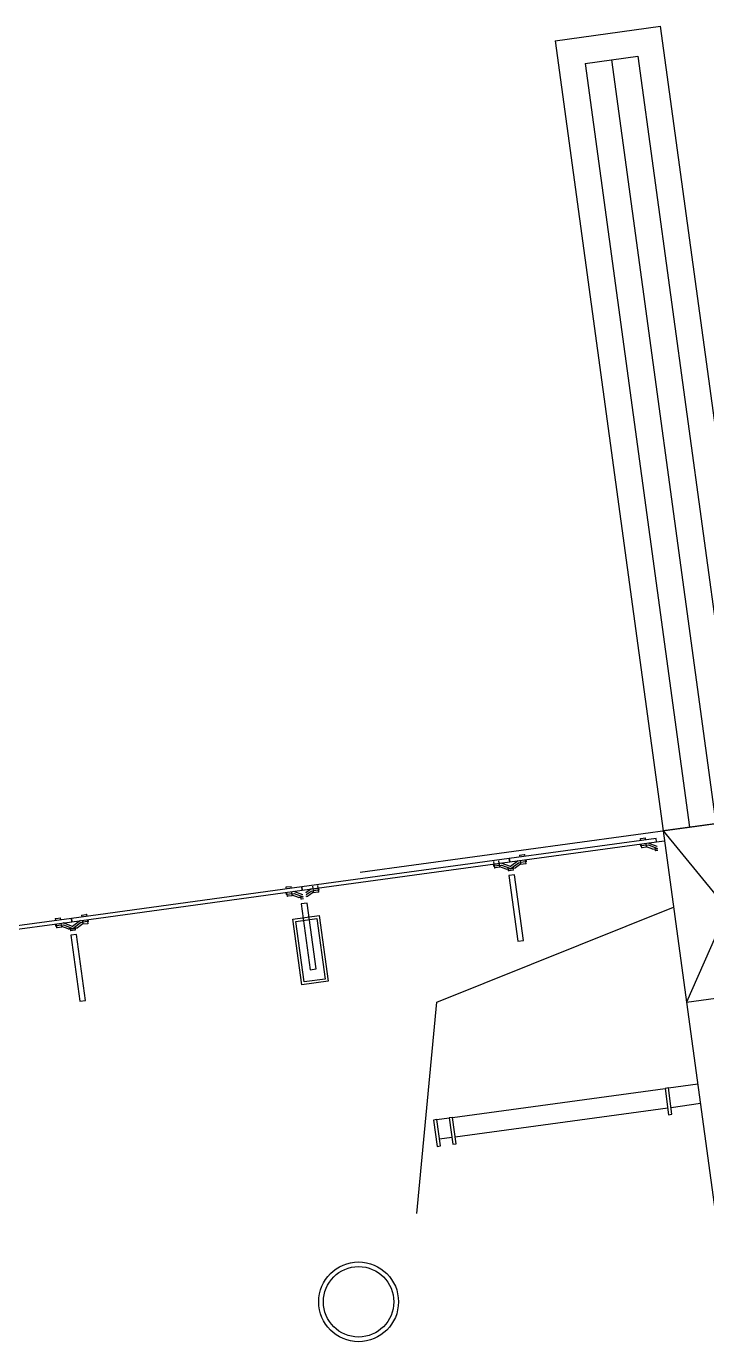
# Model space of a CAD drawing. Header units: millimetres. Extents: x -28081 to 11848482, y -6212777 to 128443.
# Drawn here: x -13105 to -7987, y 111052 to 120948 of the extents above; entities that cross this region are included whole.
import ezdxf

# ---------------------------------------------------------------- set-up
doc = ezdxf.new("R2010")
doc.units = ezdxf.units.MM
doc.header["$LTSCALE"] = 10
for name, color, linetype in [('A—\\M+5C3C5\\M+5B4B0', 135, 'Continuous'), ('A—\\M+5C7BD\\M+5CCE5', 7, 'Continuous'), ('E-RF-5F$0$A-GLAZ-CWMG', 3, 'Continuous'), ('E2-RV-5F$0$A-WALL', 7, 'Continuous')]:
    doc.layers.add(name, color=color, linetype=linetype)

msp = doc.modelspace()

# ---------------------------------------------------------------- linework, layer by layer
at = {"layer": 'A—\\M+5C3C5\\M+5B4B0'}
for p, q in [((-9126.8, 120839.9), (-8334.2, 120948.2)), ((-7521.7, 115003.9), (-8334.2, 120948.2)), ((-9126.8, 120839.9), (-8314.2, 114895.1)), ((-10593.1, 114584.1), (6299.8, 116893.1)), ((-8367, 114837.9), (-9471.7, 114686.9)), ((-8367, 114837.9), (-9471.7, 114686.9)), ((-8367, 114837.9), (-9471.7, 114686.9)), ((-9468.3, 114661.7), (-8363.6, 114812.7)), ((-9468.3, 114661.7), (-8363.6, 114812.7)), ((-9468.3, 114661.7), (-8363.6, 114812.7)), ((-8487.9, 114836.5), (-8482.1, 114837.3)), ((-8487.9, 114836.5), (-8485.9, 114821.6)), ((-8487.4, 114795.8), (-8485.4, 114780.8)), ((-8482.5, 114796.5), (-8478.4, 114766.6)), ((-8482.1, 114837.3), (-8448.3, 114841.9)), ((-8446.3, 114827), (-8448.3, 114841.9)), ((-8438.7, 114772), (-8442.8, 114801.9)), ((-8358.8, 114778), (-8427.6, 114804)), ((-8363.6, 114812.7), (-8367, 114837.9)), ((-8363.6, 114812.7), (-8367, 114837.9)), ((-8363.6, 114812.7), (-8367, 114837.9)), ((-8363.5, 114812.7), (-8304.1, 114820.8)), ((-8363.5, 114812.7), (-8304.1, 114820.8)), ((-8363.5, 114812.7), (-8304.1, 114820.8)), ((-9394.5, 114712.6), (-9360.7, 114717.2)), ((-9394.5, 114712.6), (-9392.5, 114697.7)), ((-9360.7, 114717.2), (-9354.9, 114718)), ((-9352.8, 114703.1), (-9354.9, 114718)), ((-8478.1, 114781.8), (-8485.4, 114780.8)), ((-8472.6, 114767.4), (-8478.4, 114766.6)), ((-8443.1, 114786.6), (-8478.1, 114781.8)), ((-8438.7, 114772), (-8472.6, 114767.4)), ((-8443.1, 114786.6), (-8425.6, 114789)), ((-8391.8, 114758.4), (-8439.4, 114776.2)), ((-8425.6, 114789), (-8356.8, 114763.2)), ((-8391.8, 114758.4), (-8374.3, 114760.8)), ((-8391.8, 114758.4), (-8374.3, 114760.8)), ((-8382.1, 114763.8), (-8381.6, 114759.8)), ((-8382.1, 114763.8), (-8381.6, 114759.8)), ((-8376.6, 114760.5), (-8374.6, 114745.6)), ((-8376.6, 114760.5), (-8374.6, 114745.6)), ((-8376.6, 114760.5), (-8374.6, 114745.6)), ((-8376.6, 114760.5), (-8374.6, 114745.6)), ((-8354.8, 114748.3), (-8374.6, 114745.6)), ((-8354.8, 114748.3), (-8374.6, 114745.6)), ((-8368.8, 114746.4), (-8374.6, 114745.6)), ((-8368.8, 114746.4), (-8374.6, 114745.6)), ((-8374.3, 114760.8), (-8356.8, 114763.2)), ((-8373.3, 114760.9), (-8356.8, 114763.2)), ((-8354.8, 114748.3), (-8368.8, 114746.4)), ((-8354.8, 114748.3), (-8368.8, 114746.4)), ((-9471.7, 114686.9), (-11032.2, 114473.6)), ((-9471.7, 114686.9), (-11032.2, 114473.6)), ((-9471.7, 114686.9), (-11032.2, 114473.6)), ((-11028.8, 114448.4), (-9468.3, 114661.7)), ((-11028.8, 114448.4), (-9468.3, 114661.7)), ((-11028.8, 114448.4), (-9468.3, 114661.7)), ((-9592.1, 114644.8), (-9584.9, 114645.8)), ((-9592.1, 114644.8), (-9590.1, 114629.8)), ((-9582.8, 114630.8), (-9590.1, 114629.8)), ((-9589.8, 114664.3), (-9583.1, 114615.6)), ((-9584.9, 114645.8), (-9549.9, 114650.6)), ((-9577.3, 114616.4), (-9583.1, 114615.6)), ((-9547.8, 114635.6), (-9582.8, 114630.8)), ((-9543.5, 114621), (-9577.3, 114616.4)), ((-9543.5, 114621), (-9550.1, 114669.7)), ((-9532.3, 114653), (-9549.9, 114650.6)), ((-9547.8, 114635.6), (-9530.3, 114638)), ((-9496.5, 114607.4), (-9544.1, 114625.2)), ((-9463.6, 114627), (-9532.3, 114653)), ((-9530.3, 114638), (-9461.5, 114612.2)), ((-9496.5, 114607.4), (-9461.5, 114612.2)), ((-9496.5, 114607.4), (-9479, 114609.8)), ((-9486.8, 114612.8), (-9486.3, 114608.8)), ((-9486.8, 114612.8), (-9486.3, 114608.8)), ((-9481.3, 114609.5), (-9479.3, 114594.6)), ((-9481.3, 114609.5), (-9479.3, 114594.6)), ((-9481.3, 114609.5), (-9479.3, 114594.6)), ((-9481.3, 114609.5), (-9479.3, 114594.6)), ((-9445.5, 114599.2), (-9479.3, 114594.6)), ((-9445.5, 114599.2), (-9479.3, 114594.6)), ((-9479, 114609.8), (-9461.5, 114612.2)), ((-9439.7, 114600), (-9473.5, 114595.4)), ((-9439.7, 114600), (-9473.5, 114595.4)), ((-9471.7, 114686.9), (-9468.3, 114661.7)), ((-9468.3, 114661.7), (-9471.7, 114686.9)), ((-9471.7, 114686.9), (-9468.3, 114661.7)), ((-9468.3, 114661.7), (-9471.7, 114686.9)), ((-9471.7, 114686.9), (-9468.3, 114661.7)), ((-9468.3, 114661.7), (-9471.7, 114686.9)), ((-9404.2, 114670.5), (-9463.6, 114627)), ((-9461.5, 114612.2), (-9402.2, 114655.5)), ((-9461.5, 114612.2), (-9426.5, 114617)), ((-9461.5, 114612.2), (-9444, 114614.6)), ((-9439.7, 114600), (-9445.5, 114599.2)), ((-9439.7, 114600), (-9445.5, 114599.2)), ((-9444, 114614.6), (-9426.5, 114617)), ((-9439.7, 114600), (-9441.7, 114614.9)), ((-9439.7, 114600), (-9441.7, 114614.9)), ((-9439.7, 114600), (-9441.7, 114614.9)), ((-9439.7, 114600), (-9441.7, 114614.9)), ((-9436.7, 114615.6), (-9437.3, 114619.5)), ((-9436.7, 114615.6), (-9437.3, 114619.5)), ((-9385.5, 114646.9), (-9426.5, 114617)), ((-9402.2, 114655.5), (-9384.7, 114657.9)), ((-9389, 114672.5), (-9385, 114642.7)), ((-9351.1, 114647.3), (-9385, 114642.7)), ((-9349.7, 114662.7), (-9384.7, 114657.9)), ((-9345.3, 114648.1), (-9351.1, 114647.3)), ((-9342.4, 114663.7), (-9349.7, 114662.7)), ((-9345.3, 114648.1), (-9349.4, 114678)), ((-9342.4, 114663.7), (-9344.4, 114678.6)), ((-9473.5, 114595.4), (-9479.3, 114594.6)), ((-9473.5, 114595.4), (-9479.3, 114594.6)), ((-11032.2, 114473.6), (-12766.1, 114236.6)), ((-11032.2, 114473.6), (-12766.1, 114236.6)), ((-11032.2, 114473.6), (-12766.1, 114236.6)), ((-12762.7, 114211.4), (-11028.8, 114448.4)), ((-12762.7, 114211.4), (-11028.8, 114448.4)), ((-12762.7, 114211.4), (-11028.8, 114448.4)), ((-11153.1, 114472.2), (-11147.3, 114473)), ((-11153.1, 114472.2), (-11151.1, 114457.3)), ((-11152.6, 114431.5), (-11150.6, 114416.5)), ((-11143.3, 114417.5), (-11150.6, 114416.5)), ((-11147.7, 114432.2), (-11143.6, 114402.3)), ((-11147.3, 114473), (-11113.5, 114477.6)), ((-11137.8, 114403.1), (-11143.6, 114402.3)), ((-11108.3, 114422.3), (-11143.3, 114417.5)), ((-11104, 114407.7), (-11137.8, 114403.1)), ((-11111.5, 114462.7), (-11113.5, 114477.6)), ((-11108.3, 114422.3), (-11090.8, 114424.7)), ((-11104, 114407.7), (-11108, 114437.6)), ((-11057, 114394.1), (-11104.6, 114411.9)), ((-11025.1, 114414.1), (-11092.8, 114439.7)), ((-11090.8, 114424.7), (-11023, 114399.2)), ((-11057, 114394.1), (-11023, 114398.7)), ((-11047.3, 114399.5), (-11046.8, 114395.5)), ((-11047.3, 114399.5), (-11046.8, 114395.5)), ((-11039.5, 114396.5), (-11023, 114398.7)), ((-11028.8, 114448.4), (-11032.2, 114473.6)), ((-11032.2, 114473.6), (-11028.8, 114448.4)), ((-11028.8, 114448.4), (-11032.2, 114473.6)), ((-11032.2, 114473.6), (-11028.8, 114448.4)), ((-11028.8, 114448.4), (-11032.2, 114473.6)), ((-11032.2, 114473.6), (-11028.8, 114448.4)), ((-10964.7, 114457.2), (-11001.6, 114430.2)), ((-10999.6, 114415.3), (-10962.7, 114442.2)), ((-10997.2, 114402.3), (-10997.8, 114406.2)), ((-10997.2, 114402.3), (-10997.8, 114406.2)), ((-10997.8, 114402.2), (-10987, 114403.7)), ((-10997.8, 114402.2), (-10987, 114403.7)), ((-10946, 114433.6), (-10987, 114403.7)), ((-10947.2, 114459.6), (-10964.7, 114457.2)), ((-10962.7, 114442.2), (-10945.2, 114444.6)), ((-10952.1, 114478.1), (-10945.4, 114429.4)), ((-10947.2, 114459.6), (-10912.2, 114464.3)), ((-10911.6, 114434), (-10945.4, 114429.4)), ((-10910.1, 114449.4), (-10945.2, 114444.6)), ((-10905.8, 114434.8), (-10912.5, 114483.5)), ((-10912.2, 114464.3), (-10904.9, 114465.3)), ((-10905.8, 114434.8), (-10911.6, 114434)), ((-10902.9, 114450.4), (-10910.1, 114449.4)), ((-10902.9, 114450.4), (-10904.9, 114465.3)), ((-11057, 114394.1), (-11039.5, 114396.5)), ((-11041.8, 114396.2), (-11039.8, 114381.3)), ((-11041.8, 114396.2), (-11039.8, 114381.3)), ((-11041.8, 114396.2), (-11039.8, 114381.3)), ((-11041.8, 114396.2), (-11039.8, 114381.3)), ((-11020.9, 114383.9), (-11039.8, 114381.3)), ((-11020.9, 114383.9), (-11039.8, 114381.3)), ((-11034, 114382.1), (-11039.8, 114381.3)), ((-11034, 114382.1), (-11039.8, 114381.3)), ((-11020.9, 114383.9), (-11034, 114382.1)), ((-11020.9, 114383.9), (-11034, 114382.1)), ((-12766.1, 114236.6), (-14500, 113999.6)), ((-12766.1, 114236.6), (-14500, 113999.6)), ((-12766.1, 114236.6), (-14500, 113999.6)), ((-14496.5, 113974.4), (-12762.7, 114211.4)), ((-14496.5, 113974.4), (-12762.7, 114211.4)), ((-14496.5, 113974.4), (-12762.7, 114211.4)), ((-12887, 114235.2), (-12881.2, 114236)), ((-12887, 114235.2), (-12881.2, 114236)), ((-12887, 114235.2), (-12885, 114220.3)), ((-12887, 114235.2), (-12885, 114220.3)), ((-12881.2, 114236), (-12847.4, 114240.6)), ((-12881.2, 114236), (-12847.4, 114240.6)), ((-12845.4, 114225.7), (-12847.4, 114240.6)), ((-12845.4, 114225.7), (-12847.4, 114240.6)), ((-12837.8, 114170.8), (-12841.9, 114200.6)), ((-12837.8, 114170.8), (-12841.9, 114200.6)), ((-12757.9, 114176.7), (-12826.7, 114202.7)), ((-12757.9, 114176.7), (-12826.7, 114202.7)), ((-12762.7, 114211.4), (-12766.1, 114236.6)), ((-12766.1, 114236.6), (-12762.7, 114211.4)), ((-12762.7, 114211.4), (-12766.1, 114236.6)), ((-12766.1, 114236.6), (-12762.7, 114211.4)), ((-12762.7, 114211.4), (-12766.1, 114236.6)), ((-12766.1, 114236.6), (-12762.7, 114211.4)), ((-12698.6, 114220.2), (-12757.9, 114176.7)), ((-12698.6, 114220.2), (-12757.9, 114176.7)), ((-12755.9, 114161.9), (-12696.6, 114205.2)), ((-12755.9, 114161.9), (-12696.6, 114205.2)), ((-12696.6, 114205.2), (-12679, 114207.6)), ((-12696.6, 114205.2), (-12679, 114207.6)), ((-12688.9, 114262.3), (-12655, 114266.9)), ((-12688.9, 114262.3), (-12655, 114266.9)), ((-12688.9, 114262.3), (-12686.8, 114247.4)), ((-12688.9, 114262.3), (-12686.8, 114247.4)), ((-12683.4, 114222.2), (-12679.3, 114192.4)), ((-12683.4, 114222.2), (-12679.3, 114192.4)), ((-12644, 114212.4), (-12679, 114207.6)), ((-12644, 114212.4), (-12679, 114207.6)), ((-12655, 114266.9), (-12649.2, 114267.7)), ((-12655, 114266.9), (-12649.2, 114267.7)), ((-12647.2, 114252.8), (-12649.2, 114267.7)), ((-12647.2, 114252.8), (-12649.2, 114267.7)), ((-12636.8, 114213.4), (-12644, 114212.4)), ((-12636.8, 114213.4), (-12644, 114212.4)), ((-12639.7, 114197.8), (-12643.8, 114227.7)), ((-12639.7, 114197.8), (-12643.8, 114227.7)), ((-12636.8, 114213.4), (-12638.8, 114228.3)), ((-12636.8, 114213.4), (-12638.8, 114228.3)), ((-12886.5, 114194.5), (-12884.5, 114179.5)), ((-12886.5, 114194.5), (-12884.5, 114179.5)), ((-12877.2, 114180.5), (-12884.5, 114179.5)), ((-12877.2, 114180.5), (-12884.5, 114179.5)), ((-12881.6, 114195.2), (-12877.5, 114165.3)), ((-12881.6, 114195.2), (-12877.5, 114165.3)), ((-12871.7, 114166.1), (-12877.5, 114165.3)), ((-12871.7, 114166.1), (-12877.5, 114165.3)), ((-12842.2, 114185.3), (-12877.2, 114180.5)), ((-12842.2, 114185.3), (-12877.2, 114180.5)), ((-12837.8, 114170.8), (-12871.7, 114166.1)), ((-12837.8, 114170.8), (-12871.7, 114166.1)), ((-12842.2, 114185.3), (-12824.7, 114187.7)), ((-12842.2, 114185.3), (-12824.7, 114187.7)), ((-12790.9, 114157.1), (-12838.5, 114174.9)), ((-12790.9, 114157.1), (-12838.5, 114174.9)), ((-12824.7, 114187.7), (-12755.9, 114161.9)), ((-12824.7, 114187.7), (-12755.9, 114161.9)), ((-12790.9, 114157.1), (-12755.9, 114161.9)), ((-12790.9, 114157.1), (-12755.9, 114161.9)), ((-12790.9, 114157.1), (-12773.4, 114159.5)), ((-12790.9, 114157.1), (-12773.4, 114159.5)), ((-12781.2, 114162.5), (-12780.7, 114158.5)), ((-12781.2, 114162.5), (-12780.7, 114158.5)), ((-12781.2, 114162.5), (-12780.7, 114158.5)), ((-12781.2, 114162.5), (-12780.7, 114158.5)), ((-12775.7, 114159.2), (-12773.7, 114144.3)), ((-12775.7, 114159.2), (-12773.7, 114144.3)), ((-12775.7, 114159.2), (-12773.7, 114144.3)), ((-12775.7, 114159.2), (-12773.7, 114144.3)), ((-12775.7, 114159.2), (-12773.7, 114144.3)), ((-12775.7, 114159.2), (-12773.7, 114144.3)), ((-12775.7, 114159.2), (-12773.7, 114144.3)), ((-12775.7, 114159.2), (-12773.7, 114144.3)), ((-12739.8, 114148.9), (-12773.7, 114144.3)), ((-12739.8, 114148.9), (-12773.7, 114144.3)), ((-12739.8, 114148.9), (-12773.7, 114144.3)), ((-12739.8, 114148.9), (-12773.7, 114144.3)), ((-12767.9, 114145.1), (-12773.7, 114144.3)), ((-12767.9, 114145.1), (-12773.7, 114144.3)), ((-12767.9, 114145.1), (-12773.7, 114144.3)), ((-12767.9, 114145.1), (-12773.7, 114144.3)), ((-12773.4, 114159.5), (-12755.9, 114161.9)), ((-12773.4, 114159.5), (-12755.9, 114161.9)), ((-12734, 114149.7), (-12767.9, 114145.1)), ((-12734, 114149.7), (-12767.9, 114145.1)), ((-12734, 114149.7), (-12767.9, 114145.1)), ((-12734, 114149.7), (-12767.9, 114145.1)), ((-12755.9, 114161.9), (-12720.9, 114166.7)), ((-12755.9, 114161.9), (-12720.9, 114166.7)), ((-12755.9, 114161.9), (-12738.4, 114164.3)), ((-12755.9, 114161.9), (-12738.4, 114164.3)), ((-12734, 114149.7), (-12739.8, 114148.9)), ((-12734, 114149.7), (-12739.8, 114148.9)), ((-12734, 114149.7), (-12739.8, 114148.9)), ((-12734, 114149.7), (-12739.8, 114148.9)), ((-12738.4, 114164.3), (-12720.9, 114166.7)), ((-12738.4, 114164.3), (-12720.9, 114166.7)), ((-12734, 114149.7), (-12736.1, 114164.6)), ((-12734, 114149.7), (-12736.1, 114164.6)), ((-12734, 114149.7), (-12736.1, 114164.6)), ((-12734, 114149.7), (-12736.1, 114164.6)), ((-12734, 114149.7), (-12736.1, 114164.6)), ((-12734, 114149.7), (-12736.1, 114164.6)), ((-12734, 114149.7), (-12736.1, 114164.6)), ((-12734, 114149.7), (-12736.1, 114164.6)), ((-12731.1, 114165.3), (-12731.7, 114169.2)), ((-12731.1, 114165.3), (-12731.7, 114169.2)), ((-12731.1, 114165.3), (-12731.7, 114169.2)), ((-12731.1, 114165.3), (-12731.7, 114169.2)), ((-12679.9, 114196.6), (-12720.9, 114166.7)), ((-12679.9, 114196.6), (-12720.9, 114166.7)), ((-12645.5, 114197), (-12679.3, 114192.4)), ((-12645.5, 114197), (-12679.3, 114192.4)), ((-12639.7, 114197.8), (-12645.5, 114197)), ((-12639.7, 114197.8), (-12645.5, 114197)), ((-9899.4, 112739.4), (-8300.4, 112958)), ((-8275.6, 112961.4), (-8054.2, 112991.6)), ((-8033.9, 112843), (-8255.3, 112812.8)), ((-10016.4, 112723.4), (-10041.2, 112720)), ((-10041.2, 112720), (-10014.1, 112521.9)), ((-10016.4, 112723.4), (-9924.2, 112736)), ((-9989.3, 112525.3), (-10016.4, 112723.4)), ((-8280, 112809.4), (-9879.1, 112590.8)), ((-10014.1, 112521.9), (-9989.3, 112525.3)), ((-9903.9, 112587.4), (-9996.1, 112574.8))]:
    msp.add_line(p, q, dxfattribs=at)
at = {"layer": 'A—\\M+5C3C5\\M+5B4B0', "color": 8, "lineweight": 9}
for p, q in [((-8487.9, 114836.5), (-8482.1, 114837.3)), ((-8487.9, 114836.5), (-8482.1, 114837.3)), ((-8487.9, 114836.5), (-8485.9, 114821.6)), ((-8487.9, 114836.5), (-8485.9, 114821.6)), ((-8487.4, 114795.8), (-8485.4, 114780.8)), ((-8487.4, 114795.8), (-8485.4, 114780.8)), ((-8482.5, 114796.5), (-8478.4, 114766.6)), ((-8482.5, 114796.5), (-8478.4, 114766.6)), ((-8482.1, 114837.3), (-8448.3, 114841.9)), ((-8482.1, 114837.3), (-8448.3, 114841.9)), ((-8446.3, 114827), (-8448.3, 114841.9)), ((-8446.3, 114827), (-8448.3, 114841.9)), ((-8438.7, 114772), (-8442.8, 114801.9)), ((-8438.7, 114772), (-8442.8, 114801.9)), ((-8358.8, 114778), (-8427.6, 114804)), ((-8358.8, 114778), (-8427.6, 114804)), ((-9394.5, 114712.6), (-9360.7, 114717.2)), ((-9394.5, 114712.6), (-9360.7, 114717.2)), ((-9394.5, 114712.6), (-9392.5, 114697.7)), ((-9394.5, 114712.6), (-9392.5, 114697.7)), ((-9360.7, 114717.2), (-9354.9, 114718)), ((-9360.7, 114717.2), (-9354.9, 114718)), ((-9352.8, 114703.1), (-9354.9, 114718)), ((-9352.8, 114703.1), (-9354.9, 114718)), ((-8478.1, 114781.8), (-8485.4, 114780.8)), ((-8478.1, 114781.8), (-8485.4, 114780.8)), ((-8472.6, 114767.4), (-8478.4, 114766.6)), ((-8472.6, 114767.4), (-8478.4, 114766.6)), ((-8443.1, 114786.6), (-8478.1, 114781.8)), ((-8443.1, 114786.6), (-8478.1, 114781.8)), ((-8438.7, 114772), (-8472.6, 114767.4)), ((-8438.7, 114772), (-8472.6, 114767.4)), ((-8443.1, 114786.6), (-8425.6, 114789)), ((-8443.1, 114786.6), (-8425.6, 114789)), ((-8391.8, 114758.4), (-8439.4, 114776.2)), ((-8391.8, 114758.4), (-8439.4, 114776.2)), ((-8425.6, 114789), (-8356.8, 114763.2)), ((-8425.6, 114789), (-8356.8, 114763.2)), ((-8391.8, 114758.4), (-8374.3, 114760.8)), ((-8391.8, 114758.4), (-8374.3, 114760.8)), ((-8391.8, 114758.4), (-8374.3, 114760.8)), ((-8391.8, 114758.4), (-8374.3, 114760.8)), ((-8382.1, 114763.8), (-8381.6, 114759.8)), ((-8382.1, 114763.8), (-8381.6, 114759.8)), ((-8382.1, 114763.8), (-8381.6, 114759.8)), ((-8382.1, 114763.8), (-8381.6, 114759.8)), ((-8376.6, 114760.5), (-8374.6, 114745.6)), ((-8376.6, 114760.5), (-8374.6, 114745.6)), ((-8376.6, 114760.5), (-8374.6, 114745.6)), ((-8376.6, 114760.5), (-8374.6, 114745.6)), ((-8376.6, 114760.5), (-8374.6, 114745.6)), ((-8376.6, 114760.5), (-8374.6, 114745.6)), ((-8376.6, 114760.5), (-8374.6, 114745.6)), ((-8376.6, 114760.5), (-8374.6, 114745.6)), ((-8354.8, 114748.3), (-8374.6, 114745.6)), ((-8354.8, 114748.3), (-8374.6, 114745.6)), ((-8354.8, 114748.3), (-8374.6, 114745.6)), ((-8354.8, 114748.3), (-8374.6, 114745.6)), ((-8368.8, 114746.4), (-8374.6, 114745.6)), ((-8368.8, 114746.4), (-8374.6, 114745.6)), ((-8368.8, 114746.4), (-8374.6, 114745.6)), ((-8368.8, 114746.4), (-8374.6, 114745.6)), ((-8374.3, 114760.8), (-8356.8, 114763.2)), ((-8374.3, 114760.8), (-8356.8, 114763.2)), ((-8373.3, 114760.9), (-8356.8, 114763.2)), ((-8373.3, 114760.9), (-8356.8, 114763.2)), ((-8354.8, 114748.3), (-8368.8, 114746.4)), ((-8354.8, 114748.3), (-8368.8, 114746.4)), ((-8354.8, 114748.3), (-8368.8, 114746.4)), ((-8354.8, 114748.3), (-8368.8, 114746.4)), ((-9592.1, 114644.8), (-9584.9, 114645.8)), ((-9592.1, 114644.8), (-9584.9, 114645.8)), ((-9592.1, 114644.8), (-9590.1, 114629.8)), ((-9592.1, 114644.8), (-9590.1, 114629.8)), ((-9582.8, 114630.8), (-9590.1, 114629.8)), ((-9582.8, 114630.8), (-9590.1, 114629.8)), ((-9589.8, 114664.3), (-9583.1, 114615.6)), ((-9589.8, 114664.3), (-9583.1, 114615.6)), ((-9584.9, 114645.8), (-9549.9, 114650.6)), ((-9584.9, 114645.8), (-9549.9, 114650.6)), ((-9577.3, 114616.4), (-9583.1, 114615.6)), ((-9577.3, 114616.4), (-9583.1, 114615.6)), ((-9547.8, 114635.6), (-9582.8, 114630.8)), ((-9547.8, 114635.6), (-9582.8, 114630.8)), ((-9543.5, 114621), (-9577.3, 114616.4)), ((-9543.5, 114621), (-9577.3, 114616.4)), ((-9543.5, 114621), (-9550.1, 114669.7)), ((-9543.5, 114621), (-9550.1, 114669.7)), ((-9532.3, 114653), (-9549.9, 114650.6)), ((-9532.3, 114653), (-9549.9, 114650.6)), ((-9547.8, 114635.6), (-9530.3, 114638)), ((-9547.8, 114635.6), (-9530.3, 114638)), ((-9496.5, 114607.4), (-9544.1, 114625.2)), ((-9496.5, 114607.4), (-9544.1, 114625.2)), ((-9463.6, 114627), (-9532.3, 114653)), ((-9463.6, 114627), (-9532.3, 114653)), ((-9530.3, 114638), (-9461.5, 114612.2)), ((-9530.3, 114638), (-9461.5, 114612.2)), ((-9496.5, 114607.4), (-9461.5, 114612.2)), ((-9496.5, 114607.4), (-9461.5, 114612.2)), ((-9496.5, 114607.4), (-9479, 114609.8)), ((-9496.5, 114607.4), (-9479, 114609.8)), ((-9486.8, 114612.8), (-9486.3, 114608.8)), ((-9486.8, 114612.8), (-9486.3, 114608.8)), ((-9486.8, 114612.8), (-9486.3, 114608.8)), ((-9486.8, 114612.8), (-9486.3, 114608.8)), ((-9481.3, 114609.5), (-9479.3, 114594.6)), ((-9481.3, 114609.5), (-9479.3, 114594.6)), ((-9481.3, 114609.5), (-9479.3, 114594.6)), ((-9481.3, 114609.5), (-9479.3, 114594.6)), ((-9481.3, 114609.5), (-9479.3, 114594.6)), ((-9481.3, 114609.5), (-9479.3, 114594.6)), ((-9481.3, 114609.5), (-9479.3, 114594.6)), ((-9481.3, 114609.5), (-9479.3, 114594.6)), ((-9445.5, 114599.2), (-9479.3, 114594.6)), ((-9445.5, 114599.2), (-9479.3, 114594.6)), ((-9445.5, 114599.2), (-9479.3, 114594.6)), ((-9445.5, 114599.2), (-9479.3, 114594.6)), ((-9479, 114609.8), (-9461.5, 114612.2)), ((-9479, 114609.8), (-9461.5, 114612.2)), ((-9439.7, 114600), (-9473.5, 114595.4)), ((-9439.7, 114600), (-9473.5, 114595.4)), ((-9439.7, 114600), (-9473.5, 114595.4)), ((-9439.7, 114600), (-9473.5, 114595.4)), ((-9404.2, 114670.5), (-9463.6, 114627)), ((-9404.2, 114670.5), (-9463.6, 114627)), ((-9461.5, 114612.2), (-9402.2, 114655.5)), ((-9461.5, 114612.2), (-9402.2, 114655.5)), ((-9461.5, 114612.2), (-9426.5, 114617)), ((-9461.5, 114612.2), (-9426.5, 114617)), ((-9461.5, 114612.2), (-9444, 114614.6)), ((-9461.5, 114612.2), (-9444, 114614.6)), ((-9439.7, 114600), (-9445.5, 114599.2)), ((-9439.7, 114600), (-9445.5, 114599.2)), ((-9439.7, 114600), (-9445.5, 114599.2)), ((-9439.7, 114600), (-9445.5, 114599.2)), ((-9444, 114614.6), (-9426.5, 114617)), ((-9444, 114614.6), (-9426.5, 114617)), ((-9439.7, 114600), (-9441.7, 114614.9)), ((-9439.7, 114600), (-9441.7, 114614.9)), ((-9439.7, 114600), (-9441.7, 114614.9)), ((-9439.7, 114600), (-9441.7, 114614.9)), ((-9439.7, 114600), (-9441.7, 114614.9)), ((-9439.7, 114600), (-9441.7, 114614.9)), ((-9439.7, 114600), (-9441.7, 114614.9)), ((-9439.7, 114600), (-9441.7, 114614.9)), ((-9436.7, 114615.6), (-9437.3, 114619.5)), ((-9436.7, 114615.6), (-9437.3, 114619.5)), ((-9436.7, 114615.6), (-9437.3, 114619.5)), ((-9436.7, 114615.6), (-9437.3, 114619.5)), ((-9385.5, 114646.9), (-9426.5, 114617)), ((-9385.5, 114646.9), (-9426.5, 114617)), ((-9402.2, 114655.5), (-9384.7, 114657.9)), ((-9402.2, 114655.5), (-9384.7, 114657.9)), ((-9389, 114672.5), (-9385, 114642.7)), ((-9389, 114672.5), (-9385, 114642.7)), ((-9351.1, 114647.3), (-9385, 114642.7)), ((-9351.1, 114647.3), (-9385, 114642.7)), ((-9349.7, 114662.7), (-9384.7, 114657.9)), ((-9349.7, 114662.7), (-9384.7, 114657.9)), ((-9345.3, 114648.1), (-9351.1, 114647.3)), ((-9345.3, 114648.1), (-9351.1, 114647.3)), ((-9342.4, 114663.7), (-9349.7, 114662.7)), ((-9342.4, 114663.7), (-9349.7, 114662.7)), ((-9345.3, 114648.1), (-9349.4, 114678)), ((-9345.3, 114648.1), (-9349.4, 114678)), ((-9342.4, 114663.7), (-9344.4, 114678.6)), ((-9342.4, 114663.7), (-9344.4, 114678.6)), ((-9473.5, 114595.4), (-9479.3, 114594.6)), ((-9473.5, 114595.4), (-9479.3, 114594.6)), ((-9473.5, 114595.4), (-9479.3, 114594.6)), ((-9473.5, 114595.4), (-9479.3, 114594.6)), ((-11153.1, 114472.2), (-11147.3, 114473)), ((-11153.1, 114472.2), (-11147.3, 114473)), ((-11153.1, 114472.2), (-11151.1, 114457.3)), ((-11153.1, 114472.2), (-11151.1, 114457.3)), ((-11152.6, 114431.5), (-11150.6, 114416.5)), ((-11152.6, 114431.5), (-11150.6, 114416.5)), ((-11143.3, 114417.5), (-11150.6, 114416.5)), ((-11143.3, 114417.5), (-11150.6, 114416.5)), ((-11147.7, 114432.2), (-11143.6, 114402.3)), ((-11147.7, 114432.2), (-11143.6, 114402.3)), ((-11147.3, 114473), (-11113.5, 114477.6)), ((-11147.3, 114473), (-11113.5, 114477.6)), ((-11137.8, 114403.1), (-11143.6, 114402.3)), ((-11137.8, 114403.1), (-11143.6, 114402.3)), ((-11108.3, 114422.3), (-11143.3, 114417.5)), ((-11108.3, 114422.3), (-11143.3, 114417.5)), ((-11104, 114407.7), (-11137.8, 114403.1)), ((-11104, 114407.7), (-11137.8, 114403.1)), ((-11111.5, 114462.7), (-11113.5, 114477.6)), ((-11111.5, 114462.7), (-11113.5, 114477.6)), ((-11108.3, 114422.3), (-11090.8, 114424.7)), ((-11108.3, 114422.3), (-11090.8, 114424.7)), ((-11104, 114407.7), (-11108, 114437.6)), ((-11104, 114407.7), (-11108, 114437.6)), ((-11057, 114394.1), (-11104.6, 114411.9)), ((-11057, 114394.1), (-11104.6, 114411.9)), ((-11025.1, 114414.1), (-11092.8, 114439.7)), ((-11025.1, 114414.1), (-11092.8, 114439.7)), ((-11090.8, 114424.7), (-11023, 114399.2)), ((-11090.8, 114424.7), (-11023, 114399.2)), ((-11057, 114394.1), (-11023, 114398.7)), ((-11057, 114394.1), (-11023, 114398.7)), ((-11047.3, 114399.5), (-11046.8, 114395.5)), ((-11047.3, 114399.5), (-11046.8, 114395.5)), ((-11047.3, 114399.5), (-11046.8, 114395.5)), ((-11047.3, 114399.5), (-11046.8, 114395.5)), ((-11039.5, 114396.5), (-11023, 114398.7)), ((-11039.5, 114396.5), (-11023, 114398.7)), ((-10964.7, 114457.2), (-11001.6, 114430.2)), ((-10964.7, 114457.2), (-11001.6, 114430.2)), ((-10999.6, 114415.3), (-10962.7, 114442.2)), ((-10999.6, 114415.3), (-10962.7, 114442.2)), ((-10997.2, 114402.3), (-10997.8, 114406.2)), ((-10997.2, 114402.3), (-10997.8, 114406.2)), ((-10997.2, 114402.3), (-10997.8, 114406.2)), ((-10997.2, 114402.3), (-10997.8, 114406.2)), ((-10997.8, 114402.2), (-10987, 114403.7)), ((-10997.8, 114402.2), (-10987, 114403.7)), ((-10997.8, 114402.2), (-10987, 114403.7)), ((-10997.8, 114402.2), (-10987, 114403.7)), ((-10946, 114433.6), (-10987, 114403.7)), ((-10946, 114433.6), (-10987, 114403.7)), ((-10947.2, 114459.6), (-10964.7, 114457.2)), ((-10947.2, 114459.6), (-10964.7, 114457.2)), ((-10962.7, 114442.2), (-10945.2, 114444.6)), ((-10962.7, 114442.2), (-10945.2, 114444.6)), ((-10952.1, 114478.1), (-10945.4, 114429.4)), ((-10952.1, 114478.1), (-10945.4, 114429.4)), ((-10947.2, 114459.6), (-10912.2, 114464.3)), ((-10947.2, 114459.6), (-10912.2, 114464.3)), ((-10911.6, 114434), (-10945.4, 114429.4)), ((-10911.6, 114434), (-10945.4, 114429.4)), ((-10910.1, 114449.4), (-10945.2, 114444.6)), ((-10910.1, 114449.4), (-10945.2, 114444.6)), ((-10905.8, 114434.8), (-10912.5, 114483.5)), ((-10905.8, 114434.8), (-10912.5, 114483.5)), ((-10912.2, 114464.3), (-10904.9, 114465.3)), ((-10912.2, 114464.3), (-10904.9, 114465.3)), ((-10905.8, 114434.8), (-10911.6, 114434)), ((-10905.8, 114434.8), (-10911.6, 114434)), ((-10902.9, 114450.4), (-10910.1, 114449.4)), ((-10902.9, 114450.4), (-10910.1, 114449.4)), ((-10902.9, 114450.4), (-10904.9, 114465.3)), ((-10902.9, 114450.4), (-10904.9, 114465.3)), ((-11057, 114394.1), (-11039.5, 114396.5)), ((-11057, 114394.1), (-11039.5, 114396.5)), ((-11041.8, 114396.2), (-11039.8, 114381.3)), ((-11041.8, 114396.2), (-11039.8, 114381.3)), ((-11041.8, 114396.2), (-11039.8, 114381.3)), ((-11041.8, 114396.2), (-11039.8, 114381.3)), ((-11041.8, 114396.2), (-11039.8, 114381.3)), ((-11041.8, 114396.2), (-11039.8, 114381.3)), ((-11041.8, 114396.2), (-11039.8, 114381.3)), ((-11041.8, 114396.2), (-11039.8, 114381.3)), ((-11020.9, 114383.9), (-11039.8, 114381.3)), ((-11020.9, 114383.9), (-11039.8, 114381.3)), ((-11020.9, 114383.9), (-11039.8, 114381.3)), ((-11020.9, 114383.9), (-11039.8, 114381.3)), ((-11034, 114382.1), (-11039.8, 114381.3)), ((-11034, 114382.1), (-11039.8, 114381.3)), ((-11034, 114382.1), (-11039.8, 114381.3)), ((-11034, 114382.1), (-11039.8, 114381.3)), ((-11020.9, 114383.9), (-11034, 114382.1)), ((-11020.9, 114383.9), (-11034, 114382.1)), ((-11020.9, 114383.9), (-11034, 114382.1)), ((-11020.9, 114383.9), (-11034, 114382.1)), ((-12887, 114235.2), (-12881.2, 114236)), ((-12887, 114235.2), (-12881.2, 114236)), ((-12887, 114235.2), (-12881.2, 114236)), ((-12887, 114235.2), (-12881.2, 114236)), ((-12887, 114235.2), (-12885, 114220.3)), ((-12887, 114235.2), (-12885, 114220.3)), ((-12887, 114235.2), (-12885, 114220.3)), ((-12887, 114235.2), (-12885, 114220.3)), ((-12881.2, 114236), (-12847.4, 114240.6)), ((-12881.2, 114236), (-12847.4, 114240.6)), ((-12881.2, 114236), (-12847.4, 114240.6)), ((-12881.2, 114236), (-12847.4, 114240.6)), ((-12845.4, 114225.7), (-12847.4, 114240.6)), ((-12845.4, 114225.7), (-12847.4, 114240.6)), ((-12845.4, 114225.7), (-12847.4, 114240.6)), ((-12845.4, 114225.7), (-12847.4, 114240.6)), ((-12837.8, 114170.8), (-12841.9, 114200.6)), ((-12837.8, 114170.8), (-12841.9, 114200.6)), ((-12837.8, 114170.8), (-12841.9, 114200.6)), ((-12837.8, 114170.8), (-12841.9, 114200.6)), ((-12757.9, 114176.7), (-12826.7, 114202.7)), ((-12757.9, 114176.7), (-12826.7, 114202.7)), ((-12757.9, 114176.7), (-12826.7, 114202.7)), ((-12757.9, 114176.7), (-12826.7, 114202.7)), ((-12698.6, 114220.2), (-12757.9, 114176.7)), ((-12698.6, 114220.2), (-12757.9, 114176.7)), ((-12698.6, 114220.2), (-12757.9, 114176.7)), ((-12698.6, 114220.2), (-12757.9, 114176.7)), ((-12755.9, 114161.9), (-12696.6, 114205.2)), ((-12755.9, 114161.9), (-12696.6, 114205.2)), ((-12755.9, 114161.9), (-12696.6, 114205.2)), ((-12755.9, 114161.9), (-12696.6, 114205.2)), ((-12696.6, 114205.2), (-12679, 114207.6)), ((-12696.6, 114205.2), (-12679, 114207.6)), ((-12696.6, 114205.2), (-12679, 114207.6)), ((-12696.6, 114205.2), (-12679, 114207.6)), ((-12688.9, 114262.3), (-12655, 114266.9)), ((-12688.9, 114262.3), (-12655, 114266.9)), ((-12688.9, 114262.3), (-12655, 114266.9)), ((-12688.9, 114262.3), (-12655, 114266.9)), ((-12688.9, 114262.3), (-12686.8, 114247.4)), ((-12688.9, 114262.3), (-12686.8, 114247.4)), ((-12688.9, 114262.3), (-12686.8, 114247.4)), ((-12688.9, 114262.3), (-12686.8, 114247.4)), ((-12683.4, 114222.2), (-12679.3, 114192.4)), ((-12683.4, 114222.2), (-12679.3, 114192.4)), ((-12683.4, 114222.2), (-12679.3, 114192.4)), ((-12683.4, 114222.2), (-12679.3, 114192.4)), ((-12644, 114212.4), (-12679, 114207.6)), ((-12644, 114212.4), (-12679, 114207.6)), ((-12644, 114212.4), (-12679, 114207.6)), ((-12644, 114212.4), (-12679, 114207.6)), ((-12655, 114266.9), (-12649.2, 114267.7)), ((-12655, 114266.9), (-12649.2, 114267.7)), ((-12655, 114266.9), (-12649.2, 114267.7)), ((-12655, 114266.9), (-12649.2, 114267.7)), ((-12647.2, 114252.8), (-12649.2, 114267.7)), ((-12647.2, 114252.8), (-12649.2, 114267.7)), ((-12647.2, 114252.8), (-12649.2, 114267.7)), ((-12647.2, 114252.8), (-12649.2, 114267.7)), ((-12636.8, 114213.4), (-12644, 114212.4)), ((-12636.8, 114213.4), (-12644, 114212.4)), ((-12636.8, 114213.4), (-12644, 114212.4)), ((-12636.8, 114213.4), (-12644, 114212.4)), ((-12639.7, 114197.8), (-12643.8, 114227.7)), ((-12639.7, 114197.8), (-12643.8, 114227.7)), ((-12639.7, 114197.8), (-12643.8, 114227.7)), ((-12639.7, 114197.8), (-12643.8, 114227.7)), ((-12636.8, 114213.4), (-12638.8, 114228.3)), ((-12636.8, 114213.4), (-12638.8, 114228.3)), ((-12636.8, 114213.4), (-12638.8, 114228.3)), ((-12636.8, 114213.4), (-12638.8, 114228.3)), ((-12886.5, 114194.5), (-12884.5, 114179.5)), ((-12886.5, 114194.5), (-12884.5, 114179.5)), ((-12886.5, 114194.5), (-12884.5, 114179.5)), ((-12886.5, 114194.5), (-12884.5, 114179.5)), ((-12877.2, 114180.5), (-12884.5, 114179.5)), ((-12877.2, 114180.5), (-12884.5, 114179.5)), ((-12877.2, 114180.5), (-12884.5, 114179.5)), ((-12877.2, 114180.5), (-12884.5, 114179.5)), ((-12881.6, 114195.2), (-12877.5, 114165.3)), ((-12881.6, 114195.2), (-12877.5, 114165.3)), ((-12881.6, 114195.2), (-12877.5, 114165.3)), ((-12881.6, 114195.2), (-12877.5, 114165.3)), ((-12871.7, 114166.1), (-12877.5, 114165.3)), ((-12871.7, 114166.1), (-12877.5, 114165.3)), ((-12871.7, 114166.1), (-12877.5, 114165.3)), ((-12871.7, 114166.1), (-12877.5, 114165.3)), ((-12842.2, 114185.3), (-12877.2, 114180.5)), ((-12842.2, 114185.3), (-12877.2, 114180.5)), ((-12842.2, 114185.3), (-12877.2, 114180.5)), ((-12842.2, 114185.3), (-12877.2, 114180.5)), ((-12837.8, 114170.8), (-12871.7, 114166.1)), ((-12837.8, 114170.8), (-12871.7, 114166.1)), ((-12837.8, 114170.8), (-12871.7, 114166.1)), ((-12837.8, 114170.8), (-12871.7, 114166.1)), ((-12842.2, 114185.3), (-12824.7, 114187.7)), ((-12842.2, 114185.3), (-12824.7, 114187.7)), ((-12842.2, 114185.3), (-12824.7, 114187.7)), ((-12842.2, 114185.3), (-12824.7, 114187.7)), ((-12790.9, 114157.1), (-12838.5, 114174.9)), ((-12790.9, 114157.1), (-12838.5, 114174.9)), ((-12790.9, 114157.1), (-12838.5, 114174.9)), ((-12790.9, 114157.1), (-12838.5, 114174.9)), ((-12824.7, 114187.7), (-12755.9, 114161.9)), ((-12824.7, 114187.7), (-12755.9, 114161.9)), ((-12824.7, 114187.7), (-12755.9, 114161.9)), ((-12824.7, 114187.7), (-12755.9, 114161.9)), ((-12790.9, 114157.1), (-12755.9, 114161.9)), ((-12790.9, 114157.1), (-12755.9, 114161.9)), ((-12790.9, 114157.1), (-12755.9, 114161.9)), ((-12790.9, 114157.1), (-12755.9, 114161.9)), ((-12790.9, 114157.1), (-12773.4, 114159.5)), ((-12790.9, 114157.1), (-12773.4, 114159.5)), ((-12790.9, 114157.1), (-12773.4, 114159.5)), ((-12790.9, 114157.1), (-12773.4, 114159.5)), ((-12781.2, 114162.5), (-12780.7, 114158.5)), ((-12781.2, 114162.5), (-12780.7, 114158.5)), ((-12781.2, 114162.5), (-12780.7, 114158.5)), ((-12781.2, 114162.5), (-12780.7, 114158.5)), ((-12781.2, 114162.5), (-12780.7, 114158.5)), ((-12781.2, 114162.5), (-12780.7, 114158.5)), ((-12781.2, 114162.5), (-12780.7, 114158.5)), ((-12781.2, 114162.5), (-12780.7, 114158.5)), ((-12775.7, 114159.2), (-12773.7, 114144.3)), ((-12775.7, 114159.2), (-12773.7, 114144.3)), ((-12775.7, 114159.2), (-12773.7, 114144.3)), ((-12775.7, 114159.2), (-12773.7, 114144.3)), ((-12775.7, 114159.2), (-12773.7, 114144.3)), ((-12775.7, 114159.2), (-12773.7, 114144.3)), ((-12775.7, 114159.2), (-12773.7, 114144.3)), ((-12775.7, 114159.2), (-12773.7, 114144.3)), ((-12775.7, 114159.2), (-12773.7, 114144.3)), ((-12775.7, 114159.2), (-12773.7, 114144.3)), ((-12775.7, 114159.2), (-12773.7, 114144.3)), ((-12775.7, 114159.2), (-12773.7, 114144.3)), ((-12775.7, 114159.2), (-12773.7, 114144.3)), ((-12775.7, 114159.2), (-12773.7, 114144.3)), ((-12775.7, 114159.2), (-12773.7, 114144.3)), ((-12775.7, 114159.2), (-12773.7, 114144.3)), ((-12739.8, 114148.9), (-12773.7, 114144.3)), ((-12739.8, 114148.9), (-12773.7, 114144.3)), ((-12739.8, 114148.9), (-12773.7, 114144.3)), ((-12739.8, 114148.9), (-12773.7, 114144.3)), ((-12739.8, 114148.9), (-12773.7, 114144.3)), ((-12739.8, 114148.9), (-12773.7, 114144.3)), ((-12739.8, 114148.9), (-12773.7, 114144.3)), ((-12739.8, 114148.9), (-12773.7, 114144.3)), ((-12767.9, 114145.1), (-12773.7, 114144.3)), ((-12767.9, 114145.1), (-12773.7, 114144.3)), ((-12767.9, 114145.1), (-12773.7, 114144.3)), ((-12767.9, 114145.1), (-12773.7, 114144.3)), ((-12767.9, 114145.1), (-12773.7, 114144.3)), ((-12767.9, 114145.1), (-12773.7, 114144.3)), ((-12767.9, 114145.1), (-12773.7, 114144.3)), ((-12767.9, 114145.1), (-12773.7, 114144.3)), ((-12773.4, 114159.5), (-12755.9, 114161.9)), ((-12773.4, 114159.5), (-12755.9, 114161.9)), ((-12773.4, 114159.5), (-12755.9, 114161.9)), ((-12773.4, 114159.5), (-12755.9, 114161.9)), ((-12734, 114149.7), (-12767.9, 114145.1)), ((-12734, 114149.7), (-12767.9, 114145.1)), ((-12734, 114149.7), (-12767.9, 114145.1)), ((-12734, 114149.7), (-12767.9, 114145.1)), ((-12734, 114149.7), (-12767.9, 114145.1)), ((-12734, 114149.7), (-12767.9, 114145.1)), ((-12734, 114149.7), (-12767.9, 114145.1)), ((-12734, 114149.7), (-12767.9, 114145.1)), ((-12755.9, 114161.9), (-12720.9, 114166.7)), ((-12755.9, 114161.9), (-12720.9, 114166.7)), ((-12755.9, 114161.9), (-12720.9, 114166.7)), ((-12755.9, 114161.9), (-12720.9, 114166.7)), ((-12755.9, 114161.9), (-12738.4, 114164.3)), ((-12755.9, 114161.9), (-12738.4, 114164.3)), ((-12755.9, 114161.9), (-12738.4, 114164.3)), ((-12755.9, 114161.9), (-12738.4, 114164.3)), ((-12734, 114149.7), (-12739.8, 114148.9)), ((-12734, 114149.7), (-12739.8, 114148.9)), ((-12734, 114149.7), (-12739.8, 114148.9)), ((-12734, 114149.7), (-12739.8, 114148.9)), ((-12734, 114149.7), (-12739.8, 114148.9)), ((-12734, 114149.7), (-12739.8, 114148.9)), ((-12734, 114149.7), (-12739.8, 114148.9)), ((-12734, 114149.7), (-12739.8, 114148.9)), ((-12738.4, 114164.3), (-12720.9, 114166.7)), ((-12738.4, 114164.3), (-12720.9, 114166.7)), ((-12738.4, 114164.3), (-12720.9, 114166.7)), ((-12738.4, 114164.3), (-12720.9, 114166.7)), ((-12734, 114149.7), (-12736.1, 114164.6)), ((-12734, 114149.7), (-12736.1, 114164.6)), ((-12734, 114149.7), (-12736.1, 114164.6)), ((-12734, 114149.7), (-12736.1, 114164.6)), ((-12734, 114149.7), (-12736.1, 114164.6)), ((-12734, 114149.7), (-12736.1, 114164.6)), ((-12734, 114149.7), (-12736.1, 114164.6)), ((-12734, 114149.7), (-12736.1, 114164.6)), ((-12734, 114149.7), (-12736.1, 114164.6)), ((-12734, 114149.7), (-12736.1, 114164.6)), ((-12734, 114149.7), (-12736.1, 114164.6)), ((-12734, 114149.7), (-12736.1, 114164.6)), ((-12734, 114149.7), (-12736.1, 114164.6)), ((-12734, 114149.7), (-12736.1, 114164.6)), ((-12734, 114149.7), (-12736.1, 114164.6)), ((-12734, 114149.7), (-12736.1, 114164.6)), ((-12731.1, 114165.3), (-12731.7, 114169.2)), ((-12731.1, 114165.3), (-12731.7, 114169.2)), ((-12731.1, 114165.3), (-12731.7, 114169.2)), ((-12731.1, 114165.3), (-12731.7, 114169.2)), ((-12731.1, 114165.3), (-12731.7, 114169.2)), ((-12731.1, 114165.3), (-12731.7, 114169.2)), ((-12731.1, 114165.3), (-12731.7, 114169.2)), ((-12731.1, 114165.3), (-12731.7, 114169.2)), ((-12679.9, 114196.6), (-12720.9, 114166.7)), ((-12679.9, 114196.6), (-12720.9, 114166.7)), ((-12679.9, 114196.6), (-12720.9, 114166.7)), ((-12679.9, 114196.6), (-12720.9, 114166.7)), ((-12645.5, 114197), (-12679.3, 114192.4)), ((-12645.5, 114197), (-12679.3, 114192.4)), ((-12645.5, 114197), (-12679.3, 114192.4)), ((-12645.5, 114197), (-12679.3, 114192.4)), ((-12639.7, 114197.8), (-12645.5, 114197)), ((-12639.7, 114197.8), (-12645.5, 114197)), ((-12639.7, 114197.8), (-12645.5, 114197)), ((-12639.7, 114197.8), (-12645.5, 114197))]:
    msp.add_line(p, q, dxfattribs=at)
at = {"layer": 'A—\\M+5C3C5\\M+5B4B0', "extrusion": (0, 0, -1)}
for p, q in [((-9433, 114565.6), (-9476.5, 114559.6)), ((-9433, 114565.6), (-9476.5, 114559.6)), ((-9433, 114565.6), (-9476.5, 114559.6)), ((-9476.5, 114559.6), (-9408.8, 114064.3)), ((-9476.5, 114559.6), (-9408.8, 114064.3)), ((-9476.5, 114559.6), (-9408.8, 114064.3)), ((-9365.2, 114070.2), (-9433, 114565.6)), ((-9365.2, 114070.2), (-9433, 114565.6)), ((-9365.2, 114070.2), (-9433, 114565.6)), ((-10993.4, 114352.3), (-11037, 114346.4)), ((-10993.4, 114352.3), (-11037, 114346.4)), ((-10993.4, 114352.3), (-11037, 114346.4)), ((-11037, 114346.4), (-10969.3, 113851)), ((-11037, 114346.4), (-10969.3, 113851)), ((-10925.7, 113856.9), (-10993.4, 114352.3)), ((-10925.7, 113856.9), (-10993.4, 114352.3)), ((-12727.3, 114115.3), (-12770.9, 114109.4)), ((-12727.3, 114115.3), (-12770.9, 114109.4)), ((-12770.9, 114109.4), (-12703.2, 113614)), ((-12770.9, 114109.4), (-12703.2, 113614)), ((-12659.6, 113619.9), (-12727.3, 114115.3)), ((-12659.6, 113619.9), (-12727.3, 114115.3)), ((-9408.8, 114064.3), (-9365.2, 114070.2)), ((-9408.8, 114064.3), (-9365.2, 114070.2)), ((-9408.8, 114064.3), (-9365.2, 114070.2)), ((-10969.3, 113851), (-10925.7, 113856.9)), ((-10969.3, 113851), (-10925.7, 113856.9)), ((-10969.3, 113851), (-10925.7, 113856.9)), ((-12703.2, 113614), (-12659.6, 113619.9)), ((-12703.2, 113614), (-12659.6, 113619.9)), ((-8275.6, 112961.4), (-8300.4, 112958)), ((-8300.4, 112958), (-8273.3, 112759.8)), ((-8248.5, 112763.2), (-8275.6, 112961.4)), ((-9899.4, 112739.4), (-9924.2, 112736)), ((-9924.2, 112736), (-9897.1, 112537.9)), ((-9872.3, 112541.3), (-9899.4, 112739.4)), ((-8273.3, 112759.8), (-8248.5, 112763.2)), ((-9897.1, 112537.9), (-9872.3, 112541.3))]:
    msp.add_line(p, q, dxfattribs=at)
at = {"layer": 'A—\\M+5C3C5\\M+5B4B0', "color": 8}
msp.add_lwpolyline([(-10167.1, 112017.7), (-10018, 113607.2), (-8235.7, 114320.5)], dxfattribs=at)
at = {"layer": 'A—\\M+5C3C5\\M+5B4B0', "elevation": 0}
msp.add_lwpolyline([(-11032.4, 113736.4), (-11100.1, 114231.8), (-10902, 114258.8), (-10834.2, 113763.4), (-11032.4, 113736.4)], dxfattribs=at)
msp.add_lwpolyline([(-11015.3, 113758.9), (-11077.6, 114214.6), (-10919.1, 114236.3), (-10856.8, 113780.6)], close=True, dxfattribs=at)
at = {"layer": 'A—\\M+5C7BD\\M+5CCE5'}
for p, q in [((-8901.6, 120668.8), (-8505.3, 120723)), ((-8901.6, 120668.8), (-8116.1, 114922.2)), ((-8703.4, 120695.9), (-7917.9, 114949.3)), ((-8505.3, 120723), (-7717.2, 114957.4))]:
    msp.add_line(p, q, dxfattribs=at)
msp.add_lwpolyline([(-8314.3, 114895.1), (-8138.2, 113607.1), (-7345.6, 113715.5), (-7521.6, 115003.5)], close=True, dxfattribs=at)
for radius in [300, 265]:
    msp.add_circle((-10605.6, 111352.2), radius, dxfattribs=at)
at = {"layer": 'Defpoints'}
for points in [[(-7521.6, 115003.5), (-8138.2, 113607.1)], [(-8314.3, 114895.1), (-7345.6, 113715.5)]]:
    msp.add_lwpolyline(points, dxfattribs=at)
at = {"layer": 'E-RF-5F$0$A-GLAZ-CWMG', "lineweight": 18, "extrusion": (0, 0, -1)}
for p, q in [((-11037, 114346.4), (-10969.3, 113851)), ((-10925.7, 113856.9), (-10993.4, 114352.3))]:
    msp.add_line(p, q, dxfattribs=at)
at = {"layer": 'E-RF-5F$0$A-GLAZ-CWMG', "lineweight": 18}
for p, q in [((-12727.3, 114115.3), (-12770.9, 114109.4)), ((-12770.9, 114109.4), (-12703.2, 113614)), ((-12659.6, 113619.9), (-12727.3, 114115.3)), ((-12703.2, 113614), (-12659.6, 113619.9))]:
    msp.add_line(p, q, dxfattribs=at)
at = {"layer": 'E2-RV-5F$0$A-WALL'}
msp.add_line((-8138.2, 113607.1), (-7867.6, 111625.1), dxfattribs=at)
msp.add_line((-8138.2, 113607.1), (-7867.6, 111625.1), dxfattribs=at)

doc.saveas('drawing.dxf')
